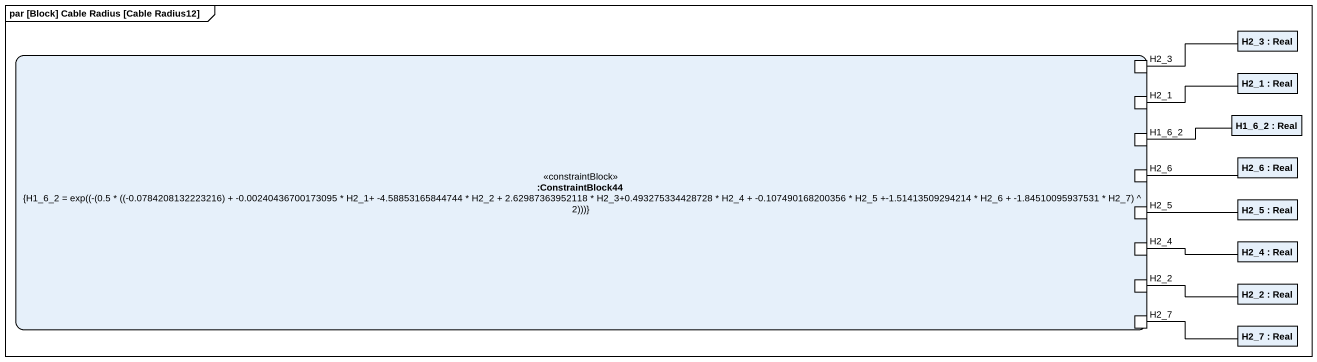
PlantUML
@startuml
mainframe par [Block] Cable Radius [Cable Radius12]
rectangle "H2_3 : Real" as H2_3
rectangle ":ConstraintBlock44\n{H1_6_2 = exp((-(0.5 * ((-0.0784208132223216) + -0.00240436700173095 * H2_1+ -4.58853165844744 * H2_2 + 2.62987363952118 * H2_3+0.493275334428728 * H2_4 + -0.107490168200356 * H2_5 +-1.51413509294214 * H2_6 + -1.84510095937531 * H2_7) ^ 2)))}" as ConstraintBlock44 <<constraintBlock>> {
  port "H2_3" as H2_3_2
  port "H2_1" as H2_1_2
  port "H1_6_2" as H1_6_2_2
  port "H2_6" as H2_6_2
  port "H2_5" as H2_5_2
  port H2_4
  port H2_2
  port H2_7
}
rectangle "H2_1 : Real" as H2_1
rectangle "H1_6_2 : Real" as H1_6_2
rectangle "H2_6 : Real" as H2_6
rectangle "H2_5 : Real" as H2_5
rectangle "H2_4 : Real" as H2_4_2
rectangle "H2_2 : Real" as H2_2_2
rectangle "H2_7 : Real" as H2_7_2
H2_3_2 -right- H2_3
H2_1_2 -right- H2_1
H1_6_2_2 -right- H1_6_2
H2_6_2 -right- H2_6
H2_5_2 -right- H2_5
H2_4 -right- H2_4_2
H2_2 -right- H2_2_2
H2_7 -right- H2_7_2
@enduml
